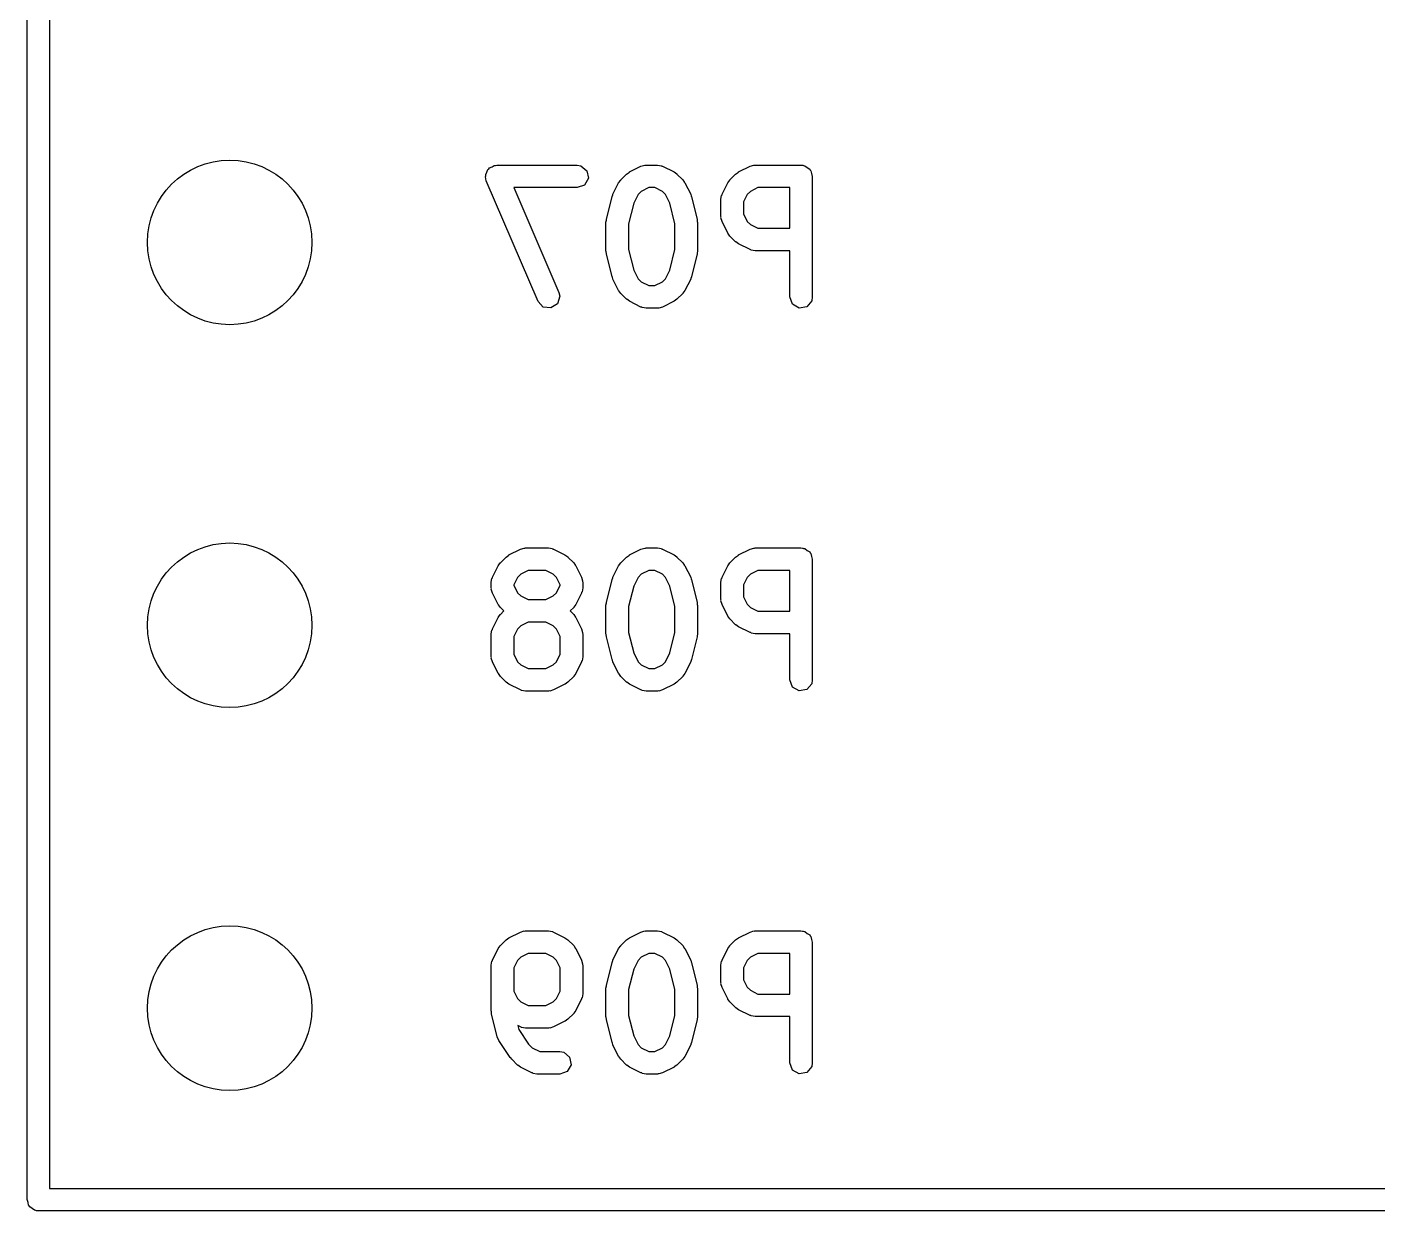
# Model space of a CAD drawing. Extents: x 191 to 317, y -162 to -60.
# Drawn here: x 245.03 to 254, y -93.41 to -85.56 of the extents above; entities that cross this region are included whole.
import ezdxf

# ---------------------------------------------------------------- set-up
doc = ezdxf.new("R2010")
doc.units = 0
doc.layers.add('BLACK', color=7, linetype='CONTINUOUS')

msp = doc.modelspace()

# ---------------------------------------------------------------- linework, layer by layer
at = {"layer": 'BLACK', "linetype": 'CONTINUOUS'}
for p, q in [((245.035, -93.3345), (245.035, -60.3145)), ((245.185, -60.3895), (245.185, -93.2595)), ((248.087, -86.5183), (248.092, -86.5015)), ((248.092, -86.5015), (248.1, -86.4967)), ((248.1, -86.4967), (248.104, -86.489)), ((248.104, -86.489), (248.121, -86.483)), ((248.121, -86.483), (248.135, -86.4734)), ((248.135, -86.4734), (248.144, -86.4745)), ((248.144, -86.4745), (248.152, -86.4714)), ((248.152, -86.4714), (248.686, -86.4714)), ((248.686, -86.4714), (248.711, -86.476)), ((248.711, -86.476), (248.751, -86.5089)), ((248.751, -86.5089), (248.76, -86.5595)), ((249.033, -86.5175), (249.109, -86.4794)), ((249.109, -86.4794), (249.134, -86.4719)), ((249.134, -86.4719), (249.139, -86.473)), ((249.139, -86.473), (249.143, -86.4714)), ((249.143, -86.4714), (249.219, -86.4714)), ((249.219, -86.4714), (249.245, -86.476)), ((249.245, -86.476), (249.248, -86.4788)), ((249.248, -86.4788), (249.253, -86.4794)), ((249.253, -86.4794), (249.329, -86.5175)), ((249.757, -86.5175), (249.833, -86.4794)), ((249.833, -86.4794), (249.858, -86.4719)), ((249.858, -86.4719), (249.862, -86.473)), ((249.862, -86.473), (249.867, -86.4714)), ((249.867, -86.4714), (250.171, -86.4714)), ((250.171, -86.4714), (250.181, -86.4732)), ((250.181, -86.4732), (250.184, -86.4726)), ((250.184, -86.4726), (250.187, -86.4742)), ((250.187, -86.4742), (250.197, -86.476)), ((250.197, -86.476), (250.212, -86.4885)), ((250.212, -86.4885), (250.229, -86.4982)), ((250.229, -86.4982), (250.231, -86.5046)), ((250.231, -86.5046), (250.236, -86.5089)), ((250.236, -86.5089), (250.24, -86.5281)), ((248.077, -86.5506), (248.08, -86.5421)), ((248.083, -86.576), (248.077, -86.5506)), ((248.079, -86.5334), (248.087, -86.5183)), ((248.08, -86.5421), (248.079, -86.5334)), ((248.426, -87.376), (248.083, -86.576)), ((248.76, -86.5595), (248.734, -86.6039)), ((248.923, -86.6653), (248.961, -86.5891)), ((248.961, -86.5891), (248.975, -86.5711)), ((248.975, -86.5711), (248.976, -86.5696)), ((248.976, -86.5696), (249.014, -86.5315)), ((249.014, -86.5315), (249.032, -86.5186)), ((249.032, -86.5186), (249.033, -86.5175)), ((249.329, -86.5175), (249.347, -86.5308)), ((249.347, -86.5308), (249.348, -86.5315)), ((249.348, -86.5315), (249.386, -86.5696)), ((249.386, -86.5696), (249.399, -86.588)), ((249.399, -86.588), (249.4, -86.5891)), ((249.4, -86.5891), (249.439, -86.6653)), ((249.647, -86.6653), (249.685, -86.5891)), ((249.685, -86.5891), (249.699, -86.5711)), ((249.699, -86.5696), (249.737, -86.5315)), ((249.699, -86.5711), (249.699, -86.5696)), ((249.737, -86.5315), (249.756, -86.5186)), ((249.756, -86.5186), (249.757, -86.5175)), ((250.24, -86.5281), (250.246, -86.5464)), ((250.246, -86.5464), (250.246, -87.3464)), ((248.686, -86.6214), (248.266, -86.6214)), ((248.266, -86.6214), (248.564, -87.3169)), ((248.734, -86.6039), (248.686, -86.6214)), ((248.88, -86.833), (248.918, -86.6806)), ((248.918, -86.6806), (248.923, -86.6688)), ((248.923, -86.6688), (248.923, -86.6653)), ((249.09, -86.6671), (249.061, -86.725)), ((249.111, -86.6462), (249.09, -86.6671)), ((249.161, -86.6214), (249.111, -86.6462)), ((249.201, -86.6214), (249.161, -86.6214)), ((249.251, -86.6462), (249.201, -86.6214)), ((249.272, -86.6671), (249.251, -86.6462)), ((249.301, -86.725), (249.272, -86.6671)), ((249.439, -86.6653), (249.442, -86.6777)), ((249.442, -86.6777), (249.444, -86.6806)), ((249.444, -86.6806), (249.482, -86.833)), ((249.639, -86.6988), (249.644, -86.6732)), ((249.644, -86.6732), (249.647, -86.6697)), ((249.647, -86.6697), (249.647, -86.6653)), ((249.814, -86.6671), (249.789, -86.7165)), ((249.835, -86.6462), (249.814, -86.6671)), ((249.884, -86.6214), (249.835, -86.6462)), ((250.096, -86.6214), (249.884, -86.6214)), ((250.096, -86.8905), (250.096, -86.6214)), ((249.061, -86.725), (249.027, -86.8604)), ((249.335, -86.8604), (249.301, -86.725)), ((249.639, -86.8131), (249.639, -86.6988)), ((249.789, -86.7165), (249.789, -86.7954)), ((248.877, -86.8512), (248.88, -86.8365)), ((248.877, -87.0417), (248.877, -86.8512)), ((248.88, -86.8365), (248.88, -86.833)), ((249.027, -86.8604), (249.027, -87.0324)), ((249.335, -87.0324), (249.335, -86.8604)), ((249.482, -86.833), (249.483, -86.8479)), ((249.483, -86.8479), (249.485, -86.8512)), ((249.485, -86.8512), (249.485, -87.0417)), ((249.641, -86.8173), (249.639, -86.8131)), ((249.64, -86.8217), (249.641, -86.8173)), ((249.647, -86.8466), (249.64, -86.8217)), ((249.685, -86.9228), (249.647, -86.8466)), ((249.789, -86.7954), (249.814, -86.8449)), ((249.814, -86.8449), (249.835, -86.8658)), ((249.835, -86.8658), (249.884, -86.8905)), ((249.686, -86.924), (249.685, -86.9228)), ((249.699, -86.9423), (249.686, -86.924)), ((249.737, -86.9804), (249.699, -86.9423)), ((249.884, -86.8905), (250.096, -86.8905)), ((248.879, -87.0449), (248.877, -87.0417)), ((248.88, -87.0599), (248.879, -87.0449)), ((249.027, -87.0324), (249.061, -87.1679)), ((249.301, -87.1679), (249.335, -87.0324)), ((249.485, -87.0417), (249.482, -87.0564)), ((249.739, -86.9811), (249.737, -86.9804)), ((249.757, -86.9945), (249.739, -86.9811)), ((249.833, -87.0326), (249.757, -86.9945)), ((249.838, -87.0331), (249.833, -87.0326)), ((249.841, -87.036), (249.838, -87.0331)), ((249.867, -87.0405), (249.841, -87.036)), ((250.096, -87.0405), (249.867, -87.0405)), ((250.096, -87.3464), (250.096, -87.0405)), ((248.918, -87.2122), (248.88, -87.0599)), ((249.482, -87.0599), (249.444, -87.2122)), ((249.482, -87.0564), (249.482, -87.0599)), ((248.92, -87.2152), (248.918, -87.2122)), ((248.923, -87.2276), (248.92, -87.2152)), ((248.961, -87.3038), (248.923, -87.2276)), ((249.061, -87.1679), (249.09, -87.2258)), ((249.09, -87.2258), (249.111, -87.2467)), ((249.251, -87.2467), (249.272, -87.2258)), ((249.272, -87.2258), (249.301, -87.1679)), ((249.439, -87.2276), (249.4, -87.3038)), ((249.444, -87.2122), (249.439, -87.2241)), ((249.439, -87.2241), (249.439, -87.2276)), ((248.564, -87.3169), (248.57, -87.3423)), ((248.963, -87.3049), (248.961, -87.3038)), ((248.976, -87.3233), (248.963, -87.3049)), ((249.111, -87.2467), (249.161, -87.2714)), ((249.161, -87.2714), (249.201, -87.2714)), ((249.201, -87.2714), (249.251, -87.2467)), ((249.4, -87.3038), (249.387, -87.3218)), ((248.461, -87.4134), (248.426, -87.376)), ((248.555, -87.3914), (248.512, -87.4195)), ((248.57, -87.3423), (248.555, -87.3914)), ((249.014, -87.3614), (248.976, -87.3233)), ((249.015, -87.3621), (249.014, -87.3614)), ((249.033, -87.3754), (249.015, -87.3621)), ((249.109, -87.4135), (249.033, -87.3754)), ((249.329, -87.3754), (249.253, -87.4135)), ((249.33, -87.3742), (249.329, -87.3754)), ((249.348, -87.3614), (249.33, -87.3742)), ((249.386, -87.3233), (249.348, -87.3614)), ((249.387, -87.3218), (249.386, -87.3233)), ((250.114, -87.3946), (250.096, -87.3464)), ((250.158, -87.4203), (250.114, -87.3946)), ((250.242, -87.3721), (250.209, -87.4114)), ((250.246, -87.3464), (250.242, -87.3721)), ((248.512, -87.4195), (248.461, -87.4134)), ((249.114, -87.414), (249.109, -87.4135)), ((249.117, -87.4169), (249.114, -87.414)), ((249.143, -87.4214), (249.117, -87.4169)), ((249.219, -87.4214), (249.143, -87.4214)), ((249.223, -87.4199), (249.219, -87.4214)), ((249.228, -87.4209), (249.223, -87.4199)), ((249.253, -87.4135), (249.228, -87.4209)), ((250.209, -87.4114), (250.158, -87.4203)), ((248.233, -89.0575), (248.309, -89.0194)), ((248.309, -89.0194), (248.334, -89.0119)), ((248.334, -89.0119), (248.339, -89.013)), ((248.339, -89.013), (248.343, -89.0114)), ((248.343, -89.0114), (248.495, -89.0114)), ((248.495, -89.0114), (248.521, -89.016)), ((248.521, -89.016), (248.524, -89.0188)), ((248.524, -89.0188), (248.529, -89.0194)), ((248.529, -89.0194), (248.605, -89.0575)), ((249.033, -89.0575), (249.109, -89.0194)), ((249.109, -89.0194), (249.134, -89.0119)), ((249.134, -89.0119), (249.139, -89.013)), ((249.139, -89.013), (249.143, -89.0114)), ((249.143, -89.0114), (249.219, -89.0114)), ((249.219, -89.0114), (249.245, -89.016)), ((249.245, -89.016), (249.248, -89.0188)), ((249.248, -89.0188), (249.253, -89.0194)), ((249.253, -89.0194), (249.329, -89.0575)), ((249.757, -89.0575), (249.833, -89.0194)), ((249.833, -89.0194), (249.858, -89.0119)), ((249.858, -89.0119), (249.862, -89.013)), ((249.862, -89.013), (249.867, -89.0114)), ((249.867, -89.0114), (250.171, -89.0114)), ((250.171, -89.0114), (250.181, -89.0132)), ((250.181, -89.0132), (250.184, -89.0126)), ((250.184, -89.0126), (250.187, -89.0142)), ((250.187, -89.0142), (250.197, -89.016)), ((250.197, -89.016), (250.212, -89.0285)), ((248.161, -89.1291), (248.175, -89.1111)), ((248.175, -89.1111), (248.176, -89.1096)), ((248.176, -89.1096), (248.214, -89.0715)), ((248.214, -89.0715), (248.232, -89.0586)), ((248.232, -89.0586), (248.233, -89.0575)), ((248.605, -89.0575), (248.623, -89.0708)), ((248.623, -89.0708), (248.624, -89.0715)), ((248.624, -89.0715), (248.663, -89.1096)), ((248.663, -89.1096), (248.675, -89.128)), ((248.961, -89.1291), (248.975, -89.1111)), ((248.975, -89.1111), (248.976, -89.1096)), ((248.976, -89.1096), (249.014, -89.0715)), ((249.014, -89.0715), (249.032, -89.0586)), ((249.032, -89.0586), (249.033, -89.0575)), ((249.329, -89.0575), (249.347, -89.0708)), ((249.347, -89.0708), (249.348, -89.0715)), ((249.348, -89.0715), (249.386, -89.1096)), ((249.386, -89.1096), (249.399, -89.128)), ((249.685, -89.1291), (249.699, -89.1111)), ((249.699, -89.1096), (249.737, -89.0715)), ((249.699, -89.1111), (249.699, -89.1096)), ((249.737, -89.0715), (249.756, -89.0586)), ((249.756, -89.0586), (249.757, -89.0575)), ((250.212, -89.0285), (250.229, -89.0382)), ((250.229, -89.0382), (250.231, -89.0446)), ((250.231, -89.0446), (250.236, -89.0489)), ((250.236, -89.0489), (250.24, -89.0681)), ((250.24, -89.0681), (250.246, -89.0864)), ((250.246, -89.0864), (250.246, -89.8864)), ((248.123, -89.2053), (248.161, -89.1291)), ((248.311, -89.1862), (248.29, -89.2071)), ((248.361, -89.1614), (248.311, -89.1862)), ((248.478, -89.1614), (248.361, -89.1614)), ((248.527, -89.1862), (248.478, -89.1614)), ((248.548, -89.2071), (248.527, -89.1862)), ((248.675, -89.128), (248.677, -89.1291)), ((248.677, -89.1291), (248.715, -89.2053)), ((248.923, -89.2053), (248.961, -89.1291)), ((249.111, -89.1862), (249.09, -89.2071)), ((249.161, -89.1614), (249.111, -89.1862)), ((249.201, -89.1614), (249.161, -89.1614)), ((249.251, -89.1862), (249.201, -89.1614)), ((249.272, -89.2071), (249.251, -89.1862)), ((249.399, -89.128), (249.4, -89.1291)), ((249.4, -89.1291), (249.439, -89.2053)), ((249.647, -89.2053), (249.685, -89.1291)), ((249.835, -89.1862), (249.814, -89.2071)), ((249.884, -89.1614), (249.835, -89.1862)), ((250.096, -89.1614), (249.884, -89.1614)), ((250.096, -89.4305), (250.096, -89.1614)), ((248.115, -89.2388), (248.12, -89.2132)), ((248.115, -89.2769), (248.115, -89.2388)), ((248.117, -89.2811), (248.115, -89.2769)), ((248.116, -89.2855), (248.117, -89.2811)), ((248.123, -89.3105), (248.116, -89.2855)), ((248.12, -89.2132), (248.123, -89.2097)), ((248.123, -89.2097), (248.123, -89.2053)), ((248.29, -89.2071), (248.265, -89.2565)), ((248.265, -89.2565), (248.265, -89.2592)), ((248.265, -89.2592), (248.29, -89.3087)), ((248.573, -89.2565), (248.548, -89.2071)), ((248.548, -89.3087), (248.573, -89.2592)), ((248.573, -89.2592), (248.573, -89.2565)), ((248.715, -89.2053), (248.722, -89.2302)), ((248.723, -89.2769), (248.718, -89.3026)), ((248.722, -89.2302), (248.721, -89.2346)), ((248.721, -89.2346), (248.723, -89.2388)), ((248.723, -89.2388), (248.723, -89.2769)), ((248.88, -89.373), (248.918, -89.2206)), ((248.918, -89.2206), (248.923, -89.2088)), ((248.923, -89.2088), (248.923, -89.2053)), ((249.061, -89.265), (249.027, -89.4004)), ((249.09, -89.2071), (249.061, -89.265)), ((249.301, -89.265), (249.272, -89.2071)), ((249.335, -89.4004), (249.301, -89.265)), ((249.439, -89.2053), (249.442, -89.2177)), ((249.442, -89.2177), (249.444, -89.2206)), ((249.444, -89.2206), (249.482, -89.373)), ((249.639, -89.2388), (249.644, -89.2132)), ((249.639, -89.3531), (249.639, -89.2388)), ((249.644, -89.2132), (249.647, -89.2097)), ((249.647, -89.2097), (249.647, -89.2053)), ((249.814, -89.2071), (249.789, -89.2565)), ((249.789, -89.2565), (249.789, -89.3354)), ((248.161, -89.3866), (248.123, -89.3105)), ((248.29, -89.3087), (248.311, -89.3296)), ((248.311, -89.3296), (248.361, -89.3543)), ((248.361, -89.3543), (248.478, -89.3543)), ((248.478, -89.3543), (248.527, -89.3296)), ((248.527, -89.3296), (248.548, -89.3087)), ((248.715, -89.3105), (248.677, -89.3866)), ((248.718, -89.3026), (248.715, -89.306)), ((248.715, -89.306), (248.715, -89.3105)), ((248.877, -89.3912), (248.88, -89.3765)), ((248.88, -89.3765), (248.88, -89.373)), ((249.482, -89.373), (249.483, -89.3879)), ((249.641, -89.3573), (249.639, -89.3531)), ((249.64, -89.3617), (249.641, -89.3573)), ((249.647, -89.3866), (249.64, -89.3617)), ((249.789, -89.3354), (249.814, -89.3849)), ((248.163, -89.3878), (248.161, -89.3866)), ((248.161, -89.4719), (248.175, -89.4539)), ((248.176, -89.4061), (248.163, -89.3878)), ((248.175, -89.4539), (248.176, -89.4525)), ((248.199, -89.4293), (248.176, -89.4061)), ((248.176, -89.4525), (248.199, -89.4293)), ((248.663, -89.4061), (248.639, -89.4293)), ((248.639, -89.4293), (248.663, -89.4525)), ((248.677, -89.3866), (248.663, -89.4047)), ((248.663, -89.4047), (248.663, -89.4061)), ((248.663, -89.4525), (248.675, -89.4708)), ((248.877, -89.5817), (248.877, -89.3912)), ((249.027, -89.4004), (249.027, -89.5724)), ((249.335, -89.5724), (249.335, -89.4004)), ((249.483, -89.3879), (249.485, -89.3912)), ((249.485, -89.3912), (249.485, -89.5817)), ((249.685, -89.4628), (249.647, -89.3866)), ((249.686, -89.464), (249.685, -89.4628)), ((249.699, -89.4823), (249.686, -89.464)), ((249.814, -89.3849), (249.835, -89.4058)), ((249.835, -89.4058), (249.884, -89.4305)), ((249.884, -89.4305), (250.096, -89.4305)), ((248.115, -89.5817), (248.12, -89.556)), ((248.12, -89.556), (248.123, -89.5526)), ((248.123, -89.5481), (248.161, -89.4719)), ((248.123, -89.5526), (248.123, -89.5481)), ((248.29, -89.5499), (248.265, -89.5994)), ((248.311, -89.529), (248.29, -89.5499)), ((248.361, -89.5043), (248.311, -89.529)), ((248.478, -89.5043), (248.361, -89.5043)), ((248.527, -89.529), (248.478, -89.5043)), ((248.548, -89.5499), (248.527, -89.529)), ((248.573, -89.5994), (248.548, -89.5499)), ((248.675, -89.4708), (248.677, -89.4719)), ((248.677, -89.4719), (248.715, -89.5481)), ((248.715, -89.5481), (248.722, -89.5731)), ((249.737, -89.5204), (249.699, -89.4823)), ((249.739, -89.5211), (249.737, -89.5204)), ((249.757, -89.5345), (249.739, -89.5211)), ((249.833, -89.5726), (249.757, -89.5345)), ((248.115, -89.7341), (248.115, -89.5817)), ((248.265, -89.5994), (248.265, -89.7164)), ((248.573, -89.7164), (248.573, -89.5994)), ((248.722, -89.5731), (248.721, -89.5775)), ((248.721, -89.5775), (248.723, -89.5817)), ((248.723, -89.5817), (248.723, -89.7341)), ((248.879, -89.5849), (248.877, -89.5817)), ((248.88, -89.5999), (248.879, -89.5849)), ((248.918, -89.7522), (248.88, -89.5999)), ((249.027, -89.5724), (249.061, -89.7079)), ((249.301, -89.7079), (249.335, -89.5724)), ((249.482, -89.5999), (249.444, -89.7522)), ((249.485, -89.5817), (249.482, -89.5964)), ((249.482, -89.5964), (249.482, -89.5999)), ((249.838, -89.5731), (249.833, -89.5726)), ((249.841, -89.576), (249.838, -89.5731)), ((249.867, -89.5805), (249.841, -89.576)), ((250.096, -89.5805), (249.867, -89.5805)), ((250.096, -89.8864), (250.096, -89.5805)), ((248.117, -89.7383), (248.115, -89.7341)), ((248.116, -89.7426), (248.117, -89.7383)), ((248.265, -89.7164), (248.29, -89.7658)), ((248.548, -89.7658), (248.573, -89.7164)), ((248.723, -89.7341), (248.718, -89.7597)), ((249.061, -89.7079), (249.09, -89.7658)), ((249.272, -89.7658), (249.301, -89.7079)), ((248.123, -89.7676), (248.116, -89.7426)), ((248.161, -89.8438), (248.123, -89.7676)), ((248.29, -89.7658), (248.311, -89.7867)), ((248.311, -89.7867), (248.361, -89.8114)), ((248.361, -89.8114), (248.478, -89.8114)), ((248.478, -89.8114), (248.527, -89.7867)), ((248.527, -89.7867), (248.548, -89.7658)), ((248.715, -89.7676), (248.677, -89.8438)), ((248.718, -89.7597), (248.715, -89.7631)), ((248.715, -89.7631), (248.715, -89.7676)), ((248.92, -89.7552), (248.918, -89.7522)), ((248.923, -89.7676), (248.92, -89.7552)), ((248.961, -89.8438), (248.923, -89.7676)), ((249.09, -89.7658), (249.111, -89.7867)), ((249.111, -89.7867), (249.161, -89.8114)), ((249.161, -89.8114), (249.201, -89.8114)), ((249.201, -89.8114), (249.251, -89.7867)), ((249.251, -89.7867), (249.272, -89.7658)), ((249.439, -89.7676), (249.4, -89.8438)), ((249.444, -89.7522), (249.439, -89.7641)), ((249.439, -89.7641), (249.439, -89.7676)), ((248.163, -89.8449), (248.161, -89.8438)), ((248.176, -89.8633), (248.163, -89.8449)), ((248.214, -89.9014), (248.176, -89.8633)), ((248.215, -89.9021), (248.214, -89.9014)), ((248.233, -89.9154), (248.215, -89.9021)), ((248.309, -89.9535), (248.233, -89.9154)), ((248.605, -89.9154), (248.529, -89.9535)), ((248.606, -89.9142), (248.605, -89.9154)), ((248.624, -89.9014), (248.606, -89.9142)), ((248.663, -89.8633), (248.624, -89.9014)), ((248.677, -89.8438), (248.663, -89.8618)), ((248.663, -89.8618), (248.663, -89.8633)), ((248.963, -89.8449), (248.961, -89.8438)), ((248.976, -89.8633), (248.963, -89.8449)), ((249.014, -89.9014), (248.976, -89.8633)), ((249.015, -89.9021), (249.014, -89.9014)), ((249.033, -89.9154), (249.015, -89.9021)), ((249.109, -89.9535), (249.033, -89.9154)), ((249.329, -89.9154), (249.253, -89.9535)), ((249.33, -89.9142), (249.329, -89.9154)), ((249.348, -89.9014), (249.33, -89.9142)), ((249.386, -89.8633), (249.348, -89.9014)), ((249.387, -89.8618), (249.386, -89.8633)), ((249.4, -89.8438), (249.387, -89.8618)), ((250.114, -89.9346), (250.096, -89.8864)), ((250.242, -89.9121), (250.209, -89.9514)), ((250.246, -89.8864), (250.242, -89.9121)), ((248.314, -89.954), (248.309, -89.9535)), ((248.317, -89.9569), (248.314, -89.954)), ((248.343, -89.9614), (248.317, -89.9569)), ((248.495, -89.9614), (248.343, -89.9614)), ((248.499, -89.9599), (248.495, -89.9614)), ((248.504, -89.9609), (248.499, -89.9599)), ((248.529, -89.9535), (248.504, -89.9609)), ((249.114, -89.954), (249.109, -89.9535)), ((249.117, -89.9569), (249.114, -89.954)), ((249.143, -89.9614), (249.117, -89.9569)), ((249.219, -89.9614), (249.143, -89.9614)), ((249.223, -89.9599), (249.219, -89.9614)), ((249.228, -89.9609), (249.223, -89.9599)), ((249.253, -89.9535), (249.228, -89.9609)), ((250.158, -89.9603), (250.114, -89.9346)), ((250.209, -89.9514), (250.158, -89.9603)), ((248.176, -91.6496), (248.214, -91.6115)), ((248.214, -91.6115), (248.232, -91.5986)), ((248.232, -91.5986), (248.233, -91.5975)), ((248.233, -91.5975), (248.309, -91.5594)), ((248.309, -91.5594), (248.334, -91.5519)), ((248.334, -91.5519), (248.339, -91.553)), ((248.339, -91.553), (248.343, -91.5514)), ((248.343, -91.5514), (248.495, -91.5514)), ((248.495, -91.5514), (248.521, -91.556)), ((248.521, -91.556), (248.524, -91.5588)), ((248.524, -91.5588), (248.529, -91.5594)), ((248.529, -91.5594), (248.605, -91.5975)), ((248.605, -91.5975), (248.623, -91.6108)), ((248.623, -91.6108), (248.624, -91.6115)), ((248.624, -91.6115), (248.663, -91.6496)), ((248.976, -91.6496), (249.014, -91.6115)), ((249.014, -91.6115), (249.032, -91.5986)), ((249.032, -91.5986), (249.033, -91.5975)), ((249.033, -91.5975), (249.109, -91.5594)), ((249.109, -91.5594), (249.134, -91.5519)), ((249.134, -91.5519), (249.139, -91.553)), ((249.139, -91.553), (249.143, -91.5514)), ((249.143, -91.5514), (249.219, -91.5514)), ((249.219, -91.5514), (249.245, -91.556)), ((249.245, -91.556), (249.248, -91.5588)), ((249.248, -91.5588), (249.253, -91.5594)), ((249.253, -91.5594), (249.329, -91.5975)), ((249.329, -91.5975), (249.347, -91.6108)), ((249.347, -91.6108), (249.348, -91.6115)), ((249.348, -91.6115), (249.386, -91.6496)), ((249.699, -91.6496), (249.737, -91.6115)), ((249.737, -91.6115), (249.756, -91.5986)), ((249.756, -91.5986), (249.757, -91.5975)), ((249.757, -91.5975), (249.833, -91.5594)), ((249.833, -91.5594), (249.858, -91.5519)), ((249.858, -91.5519), (249.862, -91.553)), ((249.862, -91.553), (249.867, -91.5514)), ((249.867, -91.5514), (250.171, -91.5514)), ((250.171, -91.5514), (250.181, -91.5532)), ((250.181, -91.5532), (250.184, -91.5526)), ((250.184, -91.5526), (250.187, -91.5542)), ((250.187, -91.5542), (250.197, -91.556)), ((250.197, -91.556), (250.212, -91.5685)), ((250.212, -91.5685), (250.229, -91.5782)), ((250.229, -91.5782), (250.231, -91.5846)), ((250.231, -91.5846), (250.236, -91.5889)), ((250.236, -91.5889), (250.24, -91.6081)), ((250.24, -91.6081), (250.246, -91.6264)), ((248.123, -91.7453), (248.161, -91.6691)), ((248.161, -91.6691), (248.175, -91.6511)), ((248.175, -91.6511), (248.176, -91.6496)), ((248.361, -91.7014), (248.311, -91.7262)), ((248.478, -91.7014), (248.361, -91.7014)), ((248.527, -91.7262), (248.478, -91.7014)), ((248.663, -91.6496), (248.675, -91.668)), ((248.675, -91.668), (248.677, -91.6691)), ((248.677, -91.6691), (248.715, -91.7453)), ((248.923, -91.7453), (248.961, -91.6691)), ((248.961, -91.6691), (248.975, -91.6511)), ((248.975, -91.6511), (248.976, -91.6496)), ((249.161, -91.7014), (249.111, -91.7262)), ((249.201, -91.7014), (249.161, -91.7014)), ((249.251, -91.7262), (249.201, -91.7014)), ((249.386, -91.6496), (249.399, -91.668)), ((249.399, -91.668), (249.4, -91.6691)), ((249.4, -91.6691), (249.439, -91.7453)), ((249.647, -91.7453), (249.685, -91.6691)), ((249.685, -91.6691), (249.699, -91.6511)), ((249.699, -91.6511), (249.699, -91.6496)), ((249.884, -91.7014), (249.835, -91.7262)), ((250.096, -91.7014), (249.884, -91.7014)), ((250.096, -91.9705), (250.096, -91.7014)), ((250.246, -91.6264), (250.246, -92.4264)), ((248.115, -91.7788), (248.12, -91.7532)), ((248.115, -92.0836), (248.115, -91.7788)), ((248.12, -91.7532), (248.123, -91.7497)), ((248.123, -91.7497), (248.123, -91.7453)), ((248.29, -91.7471), (248.265, -91.7965)), ((248.265, -91.7965), (248.265, -91.9516)), ((248.311, -91.7262), (248.29, -91.7471)), ((248.548, -91.7471), (248.527, -91.7262)), ((248.573, -91.7965), (248.548, -91.7471)), ((248.573, -91.9516), (248.573, -91.7965)), ((248.715, -91.7453), (248.722, -91.7702)), ((248.722, -91.7702), (248.721, -91.7746)), ((248.721, -91.7746), (248.723, -91.7788)), ((248.723, -91.7788), (248.723, -91.9693)), ((248.88, -91.913), (248.918, -91.7606)), ((248.918, -91.7606), (248.923, -91.7488)), ((248.923, -91.7488), (248.923, -91.7453)), ((249.09, -91.7471), (249.061, -91.805)), ((249.111, -91.7262), (249.09, -91.7471)), ((249.272, -91.7471), (249.251, -91.7262)), ((249.301, -91.805), (249.272, -91.7471)), ((249.439, -91.7453), (249.442, -91.7577)), ((249.442, -91.7577), (249.444, -91.7606)), ((249.444, -91.7606), (249.482, -91.913)), ((249.639, -91.7788), (249.644, -91.7532)), ((249.639, -91.8931), (249.639, -91.7788)), ((249.644, -91.7532), (249.647, -91.7497)), ((249.647, -91.7497), (249.647, -91.7453)), ((249.814, -91.7471), (249.789, -91.7965)), ((249.789, -91.7965), (249.789, -91.8754)), ((249.835, -91.7262), (249.814, -91.7471)), ((249.061, -91.805), (249.027, -91.9404)), ((249.335, -91.9404), (249.301, -91.805)), ((249.789, -91.8754), (249.814, -91.9249)), ((248.265, -91.9516), (248.29, -92.0011)), ((248.548, -92.0011), (248.573, -91.9516)), ((248.723, -91.9693), (248.718, -91.9949)), ((248.877, -91.9312), (248.88, -91.9165)), ((248.877, -92.1217), (248.877, -91.9312)), ((248.88, -91.9165), (248.88, -91.913)), ((249.027, -91.9404), (249.027, -92.1124)), ((249.335, -92.1124), (249.335, -91.9404)), ((249.482, -91.913), (249.483, -91.9279)), ((249.483, -91.9279), (249.485, -91.9312)), ((249.485, -91.9312), (249.485, -92.1217)), ((249.641, -91.8973), (249.639, -91.8931)), ((249.64, -91.9017), (249.641, -91.8973)), ((249.647, -91.9266), (249.64, -91.9017)), ((249.685, -92.0028), (249.647, -91.9266)), ((249.814, -91.9249), (249.835, -91.9458)), ((249.835, -91.9458), (249.884, -91.9705)), ((249.884, -91.9705), (250.096, -91.9705)), ((248.29, -92.0011), (248.311, -92.0219)), ((248.311, -92.0219), (248.361, -92.0467)), ((248.361, -92.0467), (248.478, -92.0467)), ((248.478, -92.0467), (248.527, -92.0219)), ((248.527, -92.0219), (248.548, -92.0011)), ((248.715, -92.0028), (248.677, -92.079)), ((248.718, -91.9949), (248.715, -91.9984)), ((248.715, -91.9984), (248.715, -92.0028)), ((249.686, -92.004), (249.685, -92.0028)), ((249.699, -92.0223), (249.686, -92.004)), ((249.737, -92.0604), (249.699, -92.0223)), ((249.739, -92.0611), (249.737, -92.0604)), ((249.757, -92.0745), (249.739, -92.0611)), ((248.117, -92.0868), (248.115, -92.0836)), ((248.118, -92.1018), (248.117, -92.0868)), ((248.156, -92.2542), (248.118, -92.1018)), ((248.605, -92.1507), (248.529, -92.1888)), ((248.606, -92.1495), (248.605, -92.1507)), ((248.624, -92.1366), (248.606, -92.1495)), ((248.663, -92.0985), (248.624, -92.1366)), ((248.677, -92.079), (248.663, -92.097)), ((248.663, -92.097), (248.663, -92.0985)), ((248.879, -92.1249), (248.877, -92.1217)), ((248.88, -92.1399), (248.879, -92.1249)), ((248.918, -92.2922), (248.88, -92.1399)), ((249.027, -92.1124), (249.061, -92.2479)), ((249.301, -92.2479), (249.335, -92.1124)), ((249.482, -92.1399), (249.444, -92.2922)), ((249.485, -92.1217), (249.482, -92.1364)), ((249.482, -92.1364), (249.482, -92.1399)), ((249.833, -92.1126), (249.757, -92.0745)), ((249.838, -92.1131), (249.833, -92.1126)), ((249.841, -92.116), (249.838, -92.1131)), ((249.867, -92.1205), (249.841, -92.116)), ((250.096, -92.1205), (249.867, -92.1205)), ((250.096, -92.4264), (250.096, -92.1205)), ((248.309, -92.1888), (248.292, -92.18)), ((248.292, -92.18), (248.298, -92.2052)), ((248.298, -92.2052), (248.363, -92.3025)), ((248.314, -92.1893), (248.309, -92.1888)), ((248.317, -92.1922), (248.314, -92.1893)), ((248.343, -92.1967), (248.317, -92.1922)), ((248.495, -92.1967), (248.343, -92.1967)), ((248.499, -92.1951), (248.495, -92.1967)), ((248.504, -92.1962), (248.499, -92.1951)), ((248.529, -92.1888), (248.504, -92.1962)), ((249.061, -92.2479), (249.09, -92.3058)), ((249.272, -92.3058), (249.301, -92.2479)), ((248.156, -92.2545), (248.156, -92.2542)), ((248.166, -92.2776), (248.156, -92.2545)), ((248.242, -92.3918), (248.166, -92.2776)), ((248.363, -92.3025), (248.387, -92.3267)), ((248.387, -92.3267), (248.437, -92.3514)), ((248.92, -92.2952), (248.918, -92.2922)), ((248.923, -92.3076), (248.92, -92.2952)), ((248.961, -92.3838), (248.923, -92.3076)), ((249.09, -92.3058), (249.111, -92.3267)), ((249.111, -92.3267), (249.161, -92.3514)), ((249.201, -92.3514), (249.251, -92.3267)), ((249.251, -92.3267), (249.272, -92.3058)), ((249.439, -92.3076), (249.4, -92.3838)), ((249.444, -92.2922), (249.439, -92.3041)), ((249.439, -92.3041), (249.439, -92.3076)), ((248.245, -92.3939), (248.242, -92.3918)), ((248.252, -92.4033), (248.245, -92.3939)), ((248.29, -92.4414), (248.252, -92.4033)), ((248.437, -92.3514), (248.571, -92.3514)), ((248.571, -92.3514), (248.597, -92.356)), ((248.597, -92.356), (248.636, -92.3889)), ((248.636, -92.3889), (248.645, -92.4395)), ((248.963, -92.3849), (248.961, -92.3838)), ((248.976, -92.4033), (248.963, -92.3849)), ((249.014, -92.4414), (248.976, -92.4033)), ((249.161, -92.3514), (249.201, -92.3514)), ((249.386, -92.4033), (249.348, -92.4414)), ((249.387, -92.4018), (249.386, -92.4033)), ((249.4, -92.3838), (249.387, -92.4018)), ((250.114, -92.4746), (250.096, -92.4264)), ((250.246, -92.4264), (250.242, -92.4521)), ((248.291, -92.4421), (248.29, -92.4414)), ((248.309, -92.4554), (248.291, -92.4421)), ((248.386, -92.4935), (248.309, -92.4554)), ((248.39, -92.494), (248.386, -92.4935)), ((248.393, -92.4969), (248.39, -92.494)), ((248.419, -92.5014), (248.393, -92.4969)), ((248.571, -92.5014), (248.419, -92.5014)), ((248.62, -92.4839), (248.571, -92.5014)), ((248.645, -92.4395), (248.62, -92.4839)), ((249.015, -92.4421), (249.014, -92.4414)), ((249.033, -92.4554), (249.015, -92.4421)), ((249.109, -92.4935), (249.033, -92.4554)), ((249.114, -92.494), (249.109, -92.4935)), ((249.117, -92.4969), (249.114, -92.494)), ((249.143, -92.5014), (249.117, -92.4969)), ((249.219, -92.5014), (249.143, -92.5014)), ((249.223, -92.4999), (249.219, -92.5014)), ((249.228, -92.5009), (249.223, -92.4999)), ((249.253, -92.4935), (249.228, -92.5009)), ((249.329, -92.4554), (249.253, -92.4935)), ((249.33, -92.4542), (249.329, -92.4554)), ((249.348, -92.4414), (249.33, -92.4542)), ((250.158, -92.5003), (250.114, -92.4746)), ((250.209, -92.4914), (250.158, -92.5003)), ((250.242, -92.4521), (250.209, -92.4914)), ((245.185, -93.2595), (262.815, -93.2595)), ((245.042, -93.3528), (245.035, -93.3345)), ((245.045, -93.372), (245.042, -93.3528)), ((245.05, -93.3764), (245.045, -93.372)), ((245.053, -93.3827), (245.05, -93.3764)), ((245.069, -93.3925), (245.053, -93.3827)), ((245.084, -93.405), (245.069, -93.3925)), ((245.094, -93.4067), (245.084, -93.405)), ((245.097, -93.4084), (245.094, -93.4067)), ((245.1, -93.4078), (245.097, -93.4084)), ((245.11, -93.4095), (245.1, -93.4078)), ((262.89, -93.4095), (245.11, -93.4095))]:
    msp.add_line(p, q, dxfattribs=at)
at = {"layer": 'BLACK'}
for centre in [(246.38, -86.9845), (246.38, -89.5245), (246.38, -92.0645)]:
    msp.add_circle(centre, 0.5461, dxfattribs=at)

doc.saveas('drawing.dxf')
